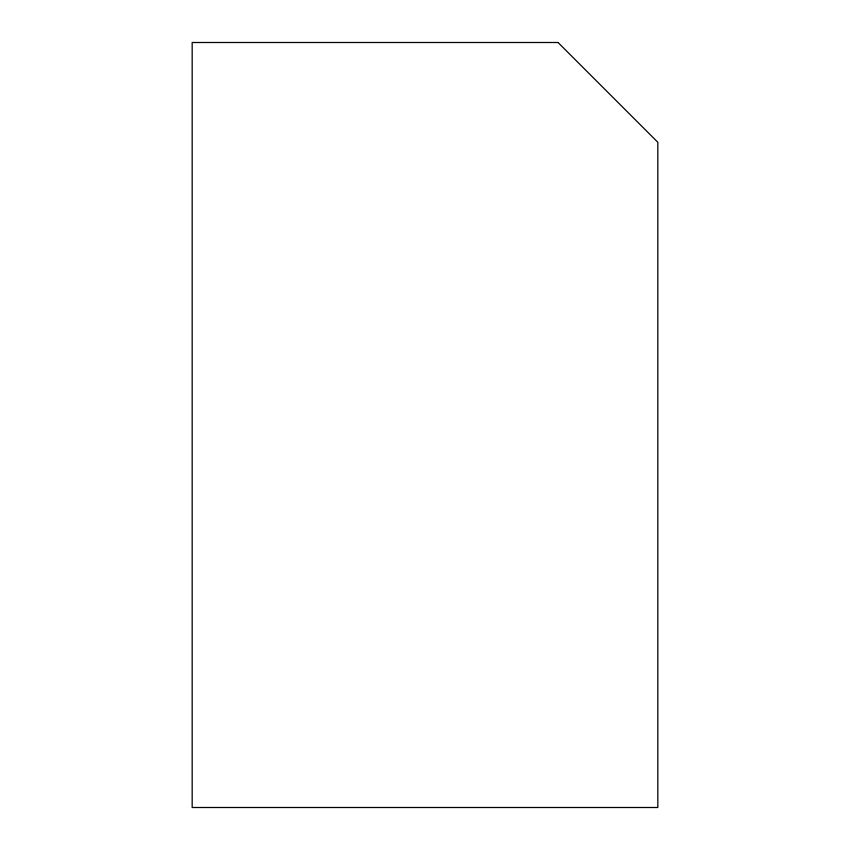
<?xml version="1.0" encoding="UTF-8"?>
<svg xmlns="http://www.w3.org/2000/svg" width="850" height="850" viewBox="0 0 850 850"><rect width="100%" height="100%" fill="white"/><g stroke="black" fill="none" stroke-linecap="round" stroke-linejoin="round"><path stroke-width="1.27" d="M558.046 42.5L192.174 42.5L192.174 807.5L657.826 807.5L657.826 142.279L558.046 42.5"/></g></svg>
